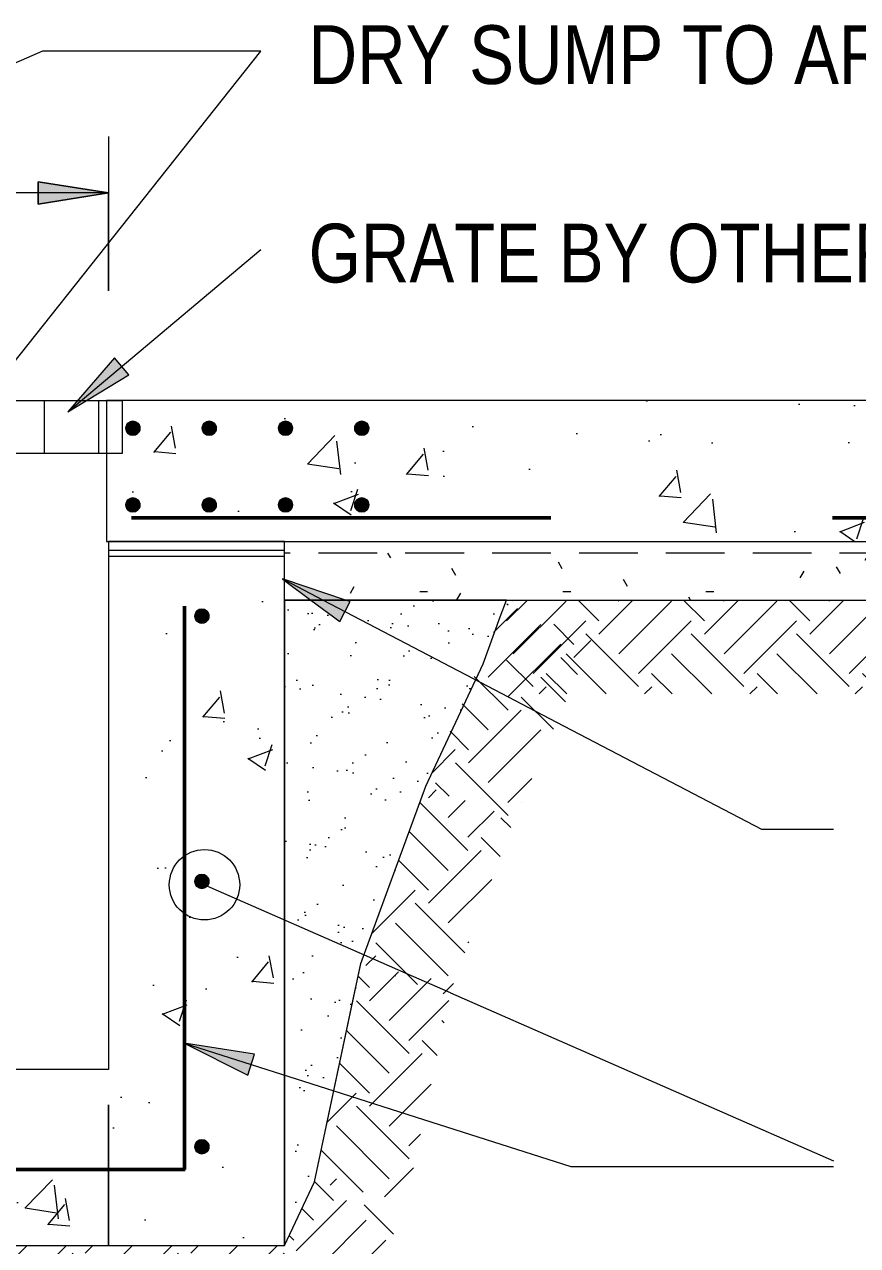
# Model space of a CAD drawing. Header units: millimetres. Extents: x 1606 to 178479, y -4237 to 231581.
# Drawn here: x 176463 to 177173, y 2490 to 3530 of the extents above; entities that cross this region are included whole.
import ezdxf

# ---------------------------------------------------------------- set-up
doc = ezdxf.new("R2010")
doc.units = ezdxf.units.MM
doc.linetypes.add('_SGE_Hidden', pattern=[740, 500, -240])
doc.linetypes.add('SGE_Hidden', pattern=[74, 50, -24])
for name, color, linetype, lineweight in [('A-DETL', 90, 'Continuous', 18), ('A-DETL-3', 90, 'Continuous', 13), ('A-DETL-4', 90, 'Continuous', 50), ('A-DETL-5', 90, '_SGE_Hidden', 18), ('A-DETL-6', 90, '_SGE_Hidden', 50), ('A-DETL-GENF', 92, 'Continuous', 18), ('A-DETL-GENF-1', 7, 'Continuous', 18), ('A-DETL-GENF-2', 250, 'Continuous', 20), ('A-DETL-GENF-3', 8, 'Continuous', 13), ('A-DETL-GENF-4', 55, 'Continuous', 18), ('A-DETL-GENF-5', 92, 'SGE_Hidden', 18), ('A-DETL-GENF-6', 92, 'Continuous', 20), ('A-DETL-THIN', 151, 'Continuous', 18), ('DraftingView-SUMPDETAILS_dwg-1', 250, 'Continuous', 20), ('G-ANNO-TEXT-1', 7, 'Continuous', 25)]:
    doc.layers.add(name, color=color, linetype=linetype, lineweight=lineweight)
doc.styles.add('Arial Narrow_5', font='ARIALN.TTF', dxfattribs={"height": 50})
pattern_1 = [(50, (815264.85, 89378), (215.17849, -18.825367), [22.5, -247.5]), (355, (815264.85, 89378), (-41.625044, 225.65756), [18, -198]), (100.451, (815282.78, 89376.42), (173.55417, 206.83103), [19.122, -210.343]), (46.184, (815264.85, 89438), (320.17211, -49.65647), [33.75, -371.25]), (96.636, (815291.53, 89433.85), (280.3963, 292.23684), [28.683, -315.514]), (351.184, (815264.85, 89438), (280.39922, 292.23509), [27, -297]), (21, (815294.85, 89423), (179.07263, -120.78564), [22.5, -247.5]), (326, (815294.85, 89423), (72.99487, 217.54477), [18, -198]), (71.451, (815309.77, 89412.93), (252.06757, 96.75776), [19.122, -210.343]), (37.5, (815264.846, 89377.99), (3.647957, 99.868156), [0, -195.6, 0, -201, -198.75]), (37.5, (815264.846, 89377.99), (3.647957, 99.868156), [-396.6, 0, -198.75]), (7.5, (815264.85, 89377.99), (78.920861, 118.323514), [0, -114.6, 0, -191.1, -75.75]), (7.5, (815264.85, 89377.99), (78.920861, 118.323514), [-305.7, 0, -75.75]), (327.5, (815197.946, 89377.99), (160.146731, -6.766462), [0, -75, 0, -234, -310.5]), (327.5, (815197.946, 89377.99), (160.146731, -6.766462), [-309, 0, -310.5]), (317.5, (815167.95, 89377.99), (174.95585, 30.031495), [0, -97.5, 0, -155.4, -220.5]), (317.5, (815167.95, 89377.99), (174.95585, 30.031495), [-252.9, 0, -220.5])]

# ---------------------------------------------------------------- blocks, each defined once
blk = doc.blocks.new('DraftingView-SUMPDETAILS_dwg_Bars layout by spacing - Bars layout by spacing-sh-1875509-SUMP DETAILS-2372654-S205-7_DRY SUMP DETAIL')
at = {"layer": 'A-DETL-GENF-2'}
for points in [[(554, 0), (554.2, -1.6), (554.8, -3), (555.8, -4.2), (557, -5.2), (558.4, -5.8), (560, -6), (561.6, -5.8), (563, -5.2), (564.5, -4), (565.2, -3), (565.8, -1.6), (566, 0), (565.8, 1.6), (565.2, 3), (564.2, 4.2), (563, 5.2), (561.6, 5.8), (560, 6), (558.4, 5.8), (557, 5.2), (555.8, 4.2), (554.8, 3), (554.2, 1.6)], [(780, 0), (780.2, -1.6), (780.8, -3), (781.8, -4.2), (783, -5.2), (784.5, -5.8), (786, -6), (787.6, -5.8), (789, -5.2), (790.5, -4), (791.2, -3), (791.8, -1.6), (792, 0), (791.8, 1.6), (791.2, 3), (790.3, 4.2), (789, 5.2), (787.6, 5.8), (786, 6), (784.5, 5.8), (783, 5.2), (781.8, 4.2), (780.8, 3), (780.2, 1.6)], [(1006.1, 0), (1006.3, -1.6), (1006.9, -3), (1007.8, -4.2), (1009.1, -5.2), (1010.5, -5.8), (1012.1, -6), (1013.6, -5.8), (1015.1, -5.2), (1016.5, -4), (1017.3, -3), (1017.9, -1.6), (1018.1, 0), (1017.9, 1.6), (1017.3, 3), (1016.3, 4.2), (1015.1, 5.2), (1013.6, 5.8), (1012.1, 6), (1010.5, 5.8), (1009.1, 5.2), (1007.8, 4.2), (1006.9, 3), (1006.3, 1.6)]]:
    blk.add_hatch(color=256, dxfattribs=at).paths.add_polyline_path(points)
for centre, start, end in [((560, 0), 0, 180), ((560, 0), 180, 360), ((786, 0), 0, 180), ((786, 0), 180, 360), ((1012.1, 0), 0, 180), ((1012.1, 0), 180, 360)]:
    blk.add_arc(centre, 6, start, end, dxfattribs=at)
blk = doc.blocks.new('DraftingView-SUMPDETAILS_dwg_Bars layout by number-sh - Bars layout by number-sh-1875542-SUMP DETAILS-V39-S205-7_DRY SUMP DETAIL')
at = {"layer": 'A-DETL-GENF-2'}
for points in [[(560, -6), (561.6, -5.8), (563, -5.2), (564.2, -4.2), (565.8, -1.6), (566, 0), (565.8, 1.6), (565.2, 3), (564.2, 4.2), (563, 5.2), (561.4, 5.8), (560, 6), (558.5, 5.8), (557, 5.2), (555.8, 4.2), (554.8, 3), (554.2, 1.6), (554, 0), (554.2, -1.6), (554.8, -3), (555.8, -4.2), (557, -5.2), (558.6, -5.8)], [(625, -6), (626.6, -5.8), (628, -5.2), (629.2, -4.1), (630.4, -2.5), (630.8, -1.6), (631, 0), (630.8, 1.6), (630.2, 3), (629.2, 4.2), (628, 5.2), (626.6, 5.8), (625, 6), (622.8, 5.5), (622, 5.2), (620.8, 4.2), (619.8, 3), (619.2, 1.6), (619, 0), (619.2, -1.6), (619.8, -3), (620.8, -4.2), (623.4, -5.8)], [(690, -6), (691.6, -5.8), (693, -5.2), (694.2, -4.2), (695.8, -1.6), (696, 0), (695.8, 1.6), (695.2, 3), (694.2, 4.2), (692.7, 5.3), (691.6, 5.8), (690, 6), (688.4, 5.8), (687, 5.2), (685.8, 4.2), (684.8, 3), (684.2, 1.6), (684, 0), (684.2, -1.6), (684.8, -3), (686.1, -4.5), (687, -5.2), (688.4, -5.8)], [(755, -6), (756.6, -5.8), (758, -5.2), (759.2, -4.2), (760.8, -1.6), (761, 0), (760.8, 1.6), (760.2, 3), (759.2, 4.2), (758, 5.2), (756.6, 5.8), (755, 6), (753.4, 5.8), (752, 5.2), (750.6, 4.1), (749.8, 3), (749.2, 1.6), (749, 0), (749.2, -1.6), (749.8, -3), (750.8, -4.2), (752, -5.2), (753.4, -5.8)]]:
    blk.add_hatch(color=256, dxfattribs=at).paths.add_polyline_path(points)
for centre, start, end in [((560, 0), 0, 180), ((560, 0), 180, 360), ((625, 0), 0, 180), ((625, 0), 180, 360), ((690, 0), 0, 180), ((690, 0), 180, 360), ((755, 0), 0, 180), ((755, 0), 180, 360)]:
    blk.add_arc(centre, 6, start, end, dxfattribs=at)
blk = doc.blocks.new('DraftingView-SUMPDETAILS_dwg_Bars layout by number-sh - Bars layout by number-sh-1875525-SUMP DETAILS-V40-S205-7_DRY SUMP DETAIL')
at = {"layer": 'A-DETL-GENF-2'}
for points in [[(560, -6), (561.6, -5.8), (563, -5.2), (564.2, -4.2), (565.2, -3), (565.8, -1.6), (566, 0), (565.8, 1.6), (565.1, 3), (564.2, 4.2), (563, 5.2), (561.4, 5.8), (560, 6), (558.2, 5.7), (557, 5.2), (555.8, 4.2), (554.8, 3), (554.2, 1.6), (554, 0), (554.2, -1.6), (554.8, -3), (555.8, -4.2), (557, -5.2), (558.4, -5.8)], [(625, -6), (626.6, -5.8), (628, -5.2), (629.1, -4.2), (630.2, -3), (630.8, -1.6), (631, 0), (630.8, 1.6), (630.1, 3), (628.9, 4.5), (628, 5.2), (626.6, 5.8), (625, 6), (622.8, 5.5), (622, 5.2), (620.8, 4.2), (619.6, 2.5), (619.2, 1.6), (619, 0), (619.2, -1.6), (619.8, -3), (620.8, -4.2), (623.4, -5.8)], [(690, -6), (691.6, -5.8), (693, -5.2), (694.2, -4.2), (695.2, -3), (695.8, -1.6), (696, 0), (695.8, 1.6), (694.9, 3.3), (694.2, 4.2), (692.7, 5.3), (691.4, 5.8), (690, 6), (688.4, 5.8), (687, 5.2), (685.8, 4.2), (684.6, 2.5), (684.2, 1.6), (684, 0), (684.2, -1.6), (684.8, -3), (686.1, -4.5), (687, -5.2), (688.4, -5.8)], [(755, -6), (756.6, -5.8), (758, -5.2), (759.2, -4.2), (760.2, -3), (760.8, -1.6), (761, 0), (760.8, 1.6), (759.9, 3.2), (759.2, 4.2), (758, 5.2), (756.4, 5.8), (755, 6), (753.4, 5.8), (752, 5.2), (750.6, 4.1), (749.6, 2.5), (749.2, 1.6), (749, 0), (749.2, -1.6), (749.8, -3), (750.8, -4.2), (752, -5.2), (753.4, -5.8)]]:
    blk.add_hatch(color=256, dxfattribs=at).paths.add_polyline_path(points)
for centre, start, end in [((560, 0), 0, 180), ((560, 0), 180, 360), ((625, 0), 0, 180), ((625, 0), 180, 360), ((690, 0), 0, 180), ((690, 0), 180, 360), ((755, 0), 0, 180), ((755, 0), 180, 360)]:
    blk.add_arc(centre, 6, start, end, dxfattribs=at)
blk = doc.blocks.new('SGE Subbase Levelling1 - SGE Subbase Levelling-V41-S205-7_DRY SUMP DETAIL')
at = {"layer": 'A-DETL-GENF'}
h = blk.add_hatch(dxfattribs=at)
h.set_pattern_fill('FP_9', color=256, style=0, pattern_type=2)
h.set_pattern_definition([(0, (-3316.536, -3089.667), (162.56, 40.64), [6.706, -115.214, 6.706, -115.214, -650.24]), (0, (-3316.536, -3089.667), (162.56, 40.64), [-243.84, 6.706, -237.134, 6.706, -115.214, -284.48]), (0, (-3316.536, -3089.667), (162.56, 40.64), [-609.6, 6.706, -74.574, 6.706, -196.494]), (120, (-3255.576, -3069.347), (-116.47527, 120.4611), [6.706, -115.214, 6.706, -765.454]), (120, (-3255.576, -3069.347), (-116.47527, 120.4611), [-128.626, -115.214, 6.706, -237.134, -406.4]), (120, (-3255.576, -3069.347), (-116.47527, 120.4611), [-487.68, 6.706, -115.214, 6.706, -277.774]), (120, (-3255.576, -3069.347), (-116.47527, 120.4611), [-616.306, -74.574, 6.706, -196.494]), (240, (-3235.256, -2988.067), (-46.08473, -161.1011), [6.706, -115.214, 6.706, -765.454]), (240, (-3235.256, -2988.067), (-46.08473, -161.1011), [-128.626, -115.214, 6.706, -237.134, -406.4]), (240, (-3235.256, -2988.067), (-46.08473, -161.1011), [-487.68, 6.706, -115.214, 6.706, -277.774]), (240, (-3235.256, -2988.067), (-46.08473, -161.1011), [-616.306, -74.574, 6.706, -196.494])])
h.paths.add_polyline_path([(966.9, -50), (966.9, -10), (0, -10), (0, -50), (598.2, -50)])
at = {"layer": 'A-DETL-GENF-5'}
blk.add_line((966.9, -10), (0, -10), dxfattribs=at)
at = {"layer": 'A-DETL-GENF-6'}
for p, q in [((0, -50), (189, -50)), ((189.2, -50), (966.9, -50))]:
    blk.add_line(p, q, dxfattribs=at)
blk = doc.blocks.new('SGE Earth Fill - SGE Earth Fill-1734300-S205-7_DRY SUMP DETAIL')
at = {"layer": 'A-DETL-GENF'}
h = blk.add_hatch(dxfattribs=at)
h.set_pattern_fill('FP_11', color=256, style=0, pattern_type=2)
h.set_pattern_definition([(315, (-3505.54, -3039.67), (89.80256, 0), [63.5, -63.5]), (315, (-3488.7, -3022.83), (89.80256, 0), [63.5, -63.5]), (315, (-3471.86, -3005.99), (89.80256, 0), [63.5, -63.5]), (45, (-3460.636, -3005.99), (0, 89.8026), [63.5, -63.5]), (45, (-3443.796, -3022.83), (0, 89.8026), [63.5, -63.5]), (45, (-3426.956, -3039.67), (0, 89.8026), [63.5, -63.5])])
h.paths.add_polyline_path([(777.9, -80), (777.9, 0), (0, 0), (0.2, -80), (409.2, -80)])
blk = doc.blocks.new('SGE Earth Fill - SGE Earth Fill-1733623-S205-7_DRY SUMP DETAIL')
at = {"layer": 'A-DETL-GENF'}
h = blk.add_hatch(dxfattribs=at)
h.set_pattern_fill('FP_12', color=256, style=0, pattern_type=2)
h.set_pattern_definition([(315, (-2416.536, -2489.67), (89.8026, 0), [63.5, -63.5]), (315, (-2399.696, -2472.83), (89.8026, 0), [63.5, -63.5]), (315, (-2382.856, -2455.99), (89.8026, 0), [63.5, -63.5]), (45, (-2371.63, -2455.99), (0, 89.8026), [63.5, -63.5]), (45, (-2354.79, -2472.83), (0, 89.8026), [63.5, -63.5]), (45, (-2337.95, -2489.67), (0, 89.8026), [63.5, -63.5])])
h.paths.add_polyline_path([(680.2, -80), (900, -80), (900, 0), (0, 0), (0, -80), (271.1, -80)])
blk = doc.blocks.new('SGE Earth Fill - SGE Earth Fill-1734301-S205-7_DRY SUMP DETAIL')
at = {"layer": 'A-DETL-GENF'}
h = blk.add_hatch(dxfattribs=at)
h.set_pattern_fill('FP_13', color=256, style=0, pattern_type=2)
h.set_pattern_definition([(250, (-3658.034, 1953.62), (37.9522, -81.3888), [63.5, -63.5]), (250, (-3635.654, 1945.48), (37.9522, -81.3888), [63.5, -63.5]), (250, (-3613.275, 1937.33), (37.9522, -81.3888), [63.5, -63.5]), (340, (-3608.53, 1927.16), (81.3888, 37.9522), [63.5, -63.5]), (340, (-3616.676, 1904.78), (81.3888, 37.9522), [63.5, -63.5]), (340, (-3624.82, 1882.4), (81.3888, 37.9522), [63.5, -63.5])])
h.paths.add_polyline_path([(0, -80), (60, -80), (60, 0), (0, 0), (0, -50.2)])
blk = doc.blocks.new('SGE Earth Fill - SGE Earth Fill-1734302-S205-7_DRY SUMP DETAIL')
at = {"layer": 'A-DETL-GENF'}
h = blk.add_hatch(dxfattribs=at)
h.set_pattern_fill('FP_14', color=256, style=0, pattern_type=2)
h.set_pattern_definition([(237, (-3183.27, 2739.93), (18.671, -87.8402), [63.5, -63.5]), (237, (-3163.3, 2726.96), (18.671, -87.8402), [63.5, -63.5]), (237, (-3143.324, 2713.986), (18.671, -87.8402), [63.5, -63.5]), (327, (-3140.99, 2703.004), (87.8402, 18.671), [63.5, -63.5]), (327, (-3153.96, 2683.03), (87.8402, 18.671), [63.5, -63.5]), (327, (-3166.93, 2663.06), (87.8402, 18.671), [63.5, -63.5])])
h.paths.add_polyline_path([(0, -80), (190, -80), (190, 0), (0, 0), (0, -40.4)])
blk = doc.blocks.new('SGE Earth Fill - SGE Earth Fill-1734303-S205-7_DRY SUMP DETAIL')
at = {"layer": 'A-DETL-GENF'}
h = blk.add_hatch(dxfattribs=at)
h.set_pattern_fill('FP_15', color=256, style=0, pattern_type=2)
h.set_pattern_definition([(245.18, (-3728.8, 2232.08), (30.9792, -84.2899), [63.5, -63.5]), (245.18, (-3707.19, 2222.086), (30.9792, -84.2899), [63.5, -63.5]), (245.18, (-3685.57, 2212.09), (30.9792, -84.2899), [63.5, -63.5]), (335.18, (-3681.7, 2201.55), (84.2899, 30.9792), [63.5, -63.5]), (335.18, (-3691.695, 2179.935), (84.2899, 30.9792), [63.5, -63.5]), (335.18, (-3701.69, 2158.32), (84.2899, 30.9792), [63.5, -63.5])])
h.paths.add_polyline_path([(0, -80), (161.2, -80), (161.2, 0), (0, 0)])
blk = doc.blocks.new('SGE Earth Fill - SGE Earth Fill-1733619-S205-7_DRY SUMP DETAIL')
at = {"layer": 'A-DETL-GENF'}
h = blk.add_hatch(dxfattribs=at)
h.set_pattern_fill('FP_16', color=256, style=0, pattern_type=2)
h.set_pattern_definition([(248.7, (-4019.71, 1989.07), (36.0959, -82.22885), [63.5, -63.5]), (248.7, (-3997.52, 1980.42), (36.0959, -82.22885), [63.5, -63.5]), (248.7, (-3975.33, 1971.77), (36.0959, -82.22885), [63.5, -63.5]), (338.7, (-3970.82, 1961.49), (82.22885, 36.0959), [63.5, -63.5]), (338.7, (-3979.47, 1939.3), (82.22885, 36.0959), [63.5, -63.5]), (338.7, (-3988.12, 1917.11), (82.22885, 36.0959), [63.5, -63.5])])
h.paths.add_polyline_path([(0, -80), (170, -80), (170, 0), (0, 0), (0, -75)])

msp = doc.modelspace()

# ---------------------------------------------------------------- hatches: boundary and pattern name
at = {"layer": 'A-DETL-GENF-1'}
for points in [[(176474.9, 3377.1), (176534.9, 3386.6), (176474.9, 3396.1)], [(176500.2, 3200.2), (176552.2, 3231.5), (176540, 3246.1), (176509.5, 3211)], [(176731.9, 3021.5), (176740.7, 3038.4), (176683.1, 3057.7), (176707.4, 3039.7)], [(176653.6, 2634.8), (176659.4, 2652.9), (176599.3, 2662)]]:
    msp.add_hatch(color=256, dxfattribs=at).paths.add_polyline_path(points)
at = {"layer": 'A-DETL-GENF-3'}
h = msp.add_hatch(dxfattribs=at)
h.set_pattern_fill('FP_6', color=256, style=0, pattern_type=2)
h.set_pattern_definition(pattern_1)
h.paths.add_polyline_path([(176533.3, 3089.7), (177651.8, 3089.7), (177651.8, 3114.7), (177591.8, 3124.7), (177709.6, 3124.7), (177709.6, 3125), (177651.8, 3134.7), (177651.8, 3149.3), (177649.6, 3149.7), (177651.8, 3149.7), (177651.8, 3209.7), (176533.3, 3209.7), (176533.3, 3109.7)])
h.paths.add_polyline_path([(176750.7, 3114.8), (176749.1, 3115), (176747.7, 3115.6), (176746.3, 3116.7), (176745.5, 3117.8), (176744.9, 3119.2), (176744.7, 3120.8), (176744.9, 3122.3), (176745.5, 3123.8), (176746.4, 3125), (176747.7, 3126), (176749.3, 3126.6), (176750.7, 3126.8), (176752.2, 3126.6), (176753.7, 3126), (176754.9, 3125), (176756.5, 3122.3), (176756.7, 3120.8), (176756.5, 3119.2), (176755.9, 3117.8), (176754.9, 3116.5), (176753.7, 3115.6), (176752.2, 3115)])
h.paths.add_polyline_path([(176685.7, 3114.8), (176684.1, 3115), (176682.7, 3115.6), (176681.4, 3116.5), (176680.5, 3117.8), (176679.9, 3119.2), (176679.7, 3120.8), (176679.9, 3122.3), (176680.5, 3123.8), (176681.4, 3125), (176682.7, 3126), (176684.3, 3126.6), (176685.7, 3126.8), (176687.2, 3126.6), (176688.7, 3126), (176689.9, 3125), (176691.5, 3122.3), (176691.7, 3120.8), (176691.5, 3119.2), (176690.9, 3117.8), (176689.9, 3116.5), (176688.7, 3115.6), (176687.2, 3115)])
h.paths.add_polyline_path([(176555.7, 3114.8), (176554.1, 3115), (176552.7, 3115.6), (176551.4, 3116.5), (176550.5, 3117.8), (176549.9, 3119.2), (176549.7, 3120.8), (176549.9, 3122.3), (176550.5, 3123.8), (176551.4, 3125), (176552.7, 3126), (176554.3, 3126.6), (176555.7, 3126.8), (176557.2, 3126.6), (176558.7, 3126), (176559.9, 3125), (176561.5, 3122.3), (176561.7, 3120.8), (176561.5, 3119.2), (176560.9, 3117.8), (176559.9, 3116.5), (176558.7, 3115.6), (176557.2, 3115)])
h.paths.add_polyline_path([(176620.7, 3114.8), (176618.5, 3115.2), (176617.7, 3115.6), (176616.4, 3116.5), (176615.5, 3117.8), (176614.9, 3119.2), (176614.7, 3120.8), (176614.9, 3122.3), (176615.5, 3123.8), (176616.4, 3125), (176618.5, 3126.3), (176619.1, 3126.6), (176620.7, 3126.8), (176622.2, 3126.6), (176623.7, 3126), (176624.9, 3125), (176626.5, 3122.3), (176626.7, 3120.8), (176626.5, 3119.2), (176625.9, 3117.8), (176623.7, 3115.6), (176622.2, 3115)])
h.paths.add_polyline_path([(176685.7, 3180.1), (176684.1, 3180.3), (176682.7, 3180.9), (176681.4, 3181.8), (176680.5, 3183.1), (176679.9, 3184.5), (176679.7, 3186.1), (176679.9, 3187.6), (176680.5, 3189.1), (176681.4, 3190.3), (176682.7, 3191.3), (176684.1, 3191.9), (176685.7, 3192.1), (176687.2, 3191.9), (176688.7, 3191.3), (176689.9, 3190.3), (176690.9, 3189.1), (176691.5, 3187.6), (176691.7, 3186.1), (176691.5, 3184.5), (176690.9, 3183.1), (176689.9, 3181.8), (176688.7, 3180.9), (176687.2, 3180.3)])
h.paths.add_polyline_path([(176555.7, 3180.1), (176554.1, 3180.3), (176552.7, 3180.9), (176551.4, 3181.8), (176550.5, 3183.1), (176549.9, 3184.5), (176549.7, 3186.1), (176549.9, 3187.6), (176550.5, 3189.1), (176551.4, 3190.3), (176552.7, 3191.3), (176554.3, 3191.9), (176555.7, 3192.1), (176557.2, 3191.9), (176558.7, 3191.3), (176559.9, 3190.3), (176560.9, 3189.1), (176561.5, 3187.6), (176561.7, 3186.1), (176561.5, 3184.5), (176560.9, 3183.1), (176559.9, 3181.8), (176558.7, 3180.9), (176557.2, 3180.3)])
h.paths.add_polyline_path([(176620.7, 3180.1), (176618.5, 3180.5), (176617.7, 3180.9), (176616.4, 3181.8), (176615.5, 3183.1), (176614.9, 3184.5), (176614.7, 3186.1), (176614.9, 3187.6), (176615.5, 3189.1), (176616.4, 3190.3), (176618.5, 3191.6), (176619.1, 3191.9), (176620.7, 3192.1), (176622.2, 3191.9), (176623.7, 3191.3), (176624.9, 3190.3), (176625.9, 3189.1), (176626.5, 3187.6), (176626.7, 3186.1), (176626.5, 3184.5), (176625.9, 3183.1), (176623.7, 3180.9), (176622.2, 3180.3)])
h.paths.add_polyline_path([(176750.7, 3180.1), (176749.1, 3180.3), (176747.7, 3180.9), (176746.3, 3182), (176745.5, 3183.1), (176744.9, 3184.5), (176744.7, 3186.1), (176744.9, 3187.6), (176745.5, 3189.1), (176746.4, 3190.3), (176747.7, 3191.3), (176749.1, 3191.9), (176750.7, 3192.1), (176752.2, 3191.9), (176753.7, 3191.3), (176754.9, 3190.3), (176755.9, 3189.1), (176756.5, 3187.6), (176756.7, 3186.1), (176756.5, 3184.5), (176755.9, 3183.1), (176754.9, 3181.8), (176753.7, 3180.9), (176752.2, 3180.3)])
h = msp.add_hatch(dxfattribs=at)
h.set_pattern_fill('FP_6', color=256, style=0, pattern_type=2)
h.set_pattern_definition(pattern_1)
h.paths.add_polyline_path([(175851.6, 2489.7), (176684.9, 2489.7), (176684.9, 3056.4), (176683.1, 3057.7), (176684.9, 3057.1), (176684.9, 3089.7), (176534.9, 3089.7), (176534.9, 2639.7), (175934.9, 2639.7), (175934.9, 3089.7), (175784.9, 3089.7), (175784.9, 2489.7)])
h.paths.add_polyline_path([(176118.7, 2497.9), (176090.7, 2551.9), (176134, 2509.2)])
h.paths.add_polyline_path([(176614.5, 2567.9), (176613, 2568.1), (176611.5, 2568.7), (176610.3, 2569.6), (176609.3, 2570.9), (176608.7, 2572.3), (176608.5, 2573.9), (176608.7, 2575.4), (176609.3, 2576.9), (176610.3, 2578.1), (176611.5, 2579), (176613, 2579.6), (176614.5, 2579.9), (176616.1, 2579.6), (176617.5, 2579), (176618.8, 2578.1), (176619.7, 2576.9), (176620.3, 2575.4), (176620.5, 2573.9), (176620.3, 2572.3), (176619.7, 2570.9), (176618.5, 2569.4), (176617.5, 2568.7), (176616.1, 2568.1)])
h.paths.add_polyline_path([(176108.4, 2567.9), (176106.9, 2568.1), (176105.4, 2568.7), (176104.2, 2569.6), (176103.2, 2570.9), (176102.6, 2572.3), (176102.4, 2573.9), (176102.6, 2575.4), (176103.2, 2576.9), (176104.2, 2578.1), (176105.4, 2579), (176107.2, 2579.7), (176108.4, 2579.9), (176110, 2579.6), (176111.4, 2579), (176112.7, 2578.1), (176113.6, 2576.9), (176114.2, 2575.4), (176114.4, 2573.9), (176114.2, 2572.3), (176113.6, 2570.9), (176112.7, 2569.6), (176111.4, 2568.7), (176110, 2568.1)])
h.paths.add_polyline_path([(175855.4, 2567.9), (175853.8, 2568.1), (175852.4, 2568.7), (175851.1, 2569.6), (175850.1, 2571.1), (175849.6, 2572.3), (175849.4, 2573.9), (175849.6, 2575.4), (175850.2, 2576.9), (175851.6, 2578.4), (175852.4, 2579), (175853.8, 2579.6), (175855.4, 2579.9), (175856.9, 2579.6), (175858.4, 2579), (175859.6, 2578.1), (175860.6, 2576.9), (175861.2, 2575.4), (175861.4, 2573.9), (175861.2, 2572.3), (175860.6, 2570.9), (175859.6, 2569.6), (175858.4, 2568.7), (175856.9, 2568.1)])
h.paths.add_polyline_path([(176361.5, 2567.9), (176359.9, 2568.1), (176358.5, 2568.7), (176357.2, 2569.6), (176356.3, 2570.9), (176355.7, 2572.3), (176355.5, 2573.9), (176355.7, 2575.4), (176356.3, 2576.9), (176357.2, 2578.1), (176358.5, 2579), (176359.9, 2579.6), (176361.5, 2579.9), (176363, 2579.6), (176364.5, 2579), (176365.7, 2578.1), (176366.7, 2576.9), (176367.3, 2575.4), (176367.5, 2573.9), (176367.3, 2572.3), (176366.7, 2570.9), (176365.7, 2569.6), (176364.5, 2568.7), (176362.9, 2568)])
h.paths.add_polyline_path([(176653.6, 2634.8), (176599.3, 2662), (176659.4, 2652.9), (176653.9, 2635.8)])
h.paths.add_polyline_path([(176614.5, 2793.9), (176613, 2794.1), (176611.5, 2794.7), (176610.3, 2795.6), (176609.3, 2796.9), (176608.7, 2798.3), (176608.5, 2799.9), (176608.7, 2801.4), (176609.3, 2802.9), (176610.3, 2804.1), (176611.5, 2805.1), (176613, 2805.7), (176614.5, 2805.9), (176616.1, 2805.7), (176617.5, 2805.1), (176618.8, 2804.1), (176619.7, 2802.9), (176620.3, 2801.4), (176620.5, 2799.9), (176620.3, 2798.3), (176619.7, 2796.9), (176618.5, 2795.4), (176617.5, 2794.7), (176616.1, 2794.1)])
h.paths.add_polyline_path([(175855.4, 2793.9), (175853.8, 2794.1), (175852.4, 2794.7), (175851.1, 2795.6), (175850.2, 2796.9), (175849.6, 2798.3), (175849.4, 2799.9), (175849.6, 2801.4), (175850.2, 2802.9), (175851.6, 2804.5), (175852.4, 2805.1), (175853.8, 2805.7), (175855.4, 2805.9), (175856.9, 2805.7), (175858.4, 2805.1), (175859.6, 2804.1), (175860.6, 2802.9), (175861.2, 2801.4), (175861.4, 2799.9), (175861.2, 2798.3), (175860.6, 2796.9), (175859.6, 2795.6), (175858.4, 2794.7), (175856.9, 2794.1)])
h.paths.add_polyline_path([(176614.5, 3019.9), (176613, 3020.1), (176611.5, 3020.7), (176610.3, 3021.7), (176609.3, 3022.9), (176608.7, 3024.4), (176608.5, 3025.9), (176608.7, 3027.5), (176609.3, 3028.9), (176610.3, 3030.2), (176611.5, 3031.1), (176613, 3031.7), (176614.5, 3031.9), (176616.1, 3031.7), (176617.5, 3031.1), (176618.8, 3030.2), (176619.7, 3028.9), (176620.3, 3027.5), (176620.5, 3025.9), (176620.3, 3024.4), (176619.7, 3022.9), (176618.5, 3021.5), (176617.5, 3020.7), (176616.1, 3020.1)])
h.paths.add_polyline_path([(175855.4, 3019.9), (175853.8, 3020.1), (175852.4, 3020.7), (175851.1, 3021.7), (175850.2, 3022.9), (175849.6, 3024.4), (175849.4, 3025.9), (175849.6, 3027.5), (175850.2, 3028.9), (175851.6, 3030.5), (175852.4, 3031.1), (175853.8, 3031.7), (175855.4, 3031.9), (175856.9, 3031.7), (175858.4, 3031.1), (175859.6, 3030.2), (175860.6, 3028.9), (175861.2, 3027.5), (175861.4, 3025.9), (175861.2, 3024.4), (175860.6, 3022.9), (175859.6, 3021.7), (175858.4, 3020.7), (175856.9, 3020.1)])
at = {"layer": 'A-DETL-GENF-4'}
h = msp.add_hatch(dxfattribs=at)
h.set_pattern_fill('FP_7', color=256, style=0, pattern_type=2)
h.set_pattern_definition([(142.5, (499489.964, 137177.348), (1.6003117, 48.9413607), [0, -38.608, 0, -43.18, -41.275]), (142.5, (499489.964, 137177.348), (1.6003117, 48.9413607), [-81.788, 0, -41.275]), (172.5, (499489.964, 137177.35), (-44.952104, 71.682682), [0, -20.828, 0, -34.798, -13.335]), (172.5, (499489.964, 137177.35), (-44.952104, 71.682682), [-55.626, 0, -13.335]), (212.5, (499521.206, 137177.35), (-79.098792, 0.1437647), [0, -12.7, 0, -45.72, -59.69]), (212.5, (499521.206, 137177.35), (-79.098792, 0.1437647), [-58.42, 0, -59.69]), (222.5, (499521.206, 137177.35), (-76.355215, 22.293055), [0, -6.35, 0, -29.972, -34.29]), (222.5, (499521.206, 137177.35), (-76.355215, 22.293055), [-36.322, 0, -34.29])])
h.paths.add_polyline_path([(176684.9, 2489.7), (176710.3, 2544), (176749.8, 2729.9), (176805.4, 2881.2), (176854, 2985.4), (176874, 3039.7), (176736.8, 3039.7), (176740.7, 3038.4), (176731.9, 3021.5), (176707.4, 3039.7), (176684.9, 3039.7), (176684.9, 2544)])

# ---------------------------------------------------------------- linework, layer by layer
at = {"layer": 'A-DETL'}
for p, q in [((176478.6, 3507.5), (176189.7, 3380.4)), ((176196.5, 2917.3), (176664.7, 3507.5)), ((176664.7, 3507.5), (176478.6, 3507.5)), ((176534.9, 3434.6), (176534.9, 3303.3)), ((176474.9, 3377.1), (176474.9, 3396.1)), ((176474.9, 3396.1), (176534.9, 3386.6)), ((176534.9, 3386.6), (175934.9, 3386.6)), ((176534.9, 3386.6), (176474.9, 3377.1)), ((176534.9, 3303.3), (176534.9, 3386.6)), ((176500.2, 3200.2), (176664.7, 3338.4)), ((176540, 3246.1), (176500.2, 3200.2)), ((176552.2, 3231.5), (176540, 3246.1)), ((176500.2, 3200.2), (176552.2, 3231.5)), ((177651.8, 3209.7), (176533.3, 3209.7)), ((176533.3, 3209.7), (176533.3, 3089.7)), ((176533.3, 3089.7), (177651.8, 3089.7)), ((176684.9, 3089.7), (176534.9, 3089.7)), ((176534.9, 3089.7), (176534.9, 2639.7)), ((176684.9, 3079.7), (176684.9, 3089.7)), ((176684.9, 3039.7), (176684.9, 3079.7)), ((176683.1, 3057.7), (176684.9, 3056.4)), ((176684.9, 3057.1), (176683.1, 3057.7)), ((176683.1, 3057.7), (176684.9, 3056.8)), ((176736.8, 3039.7), (176684.9, 3057.1)), ((176684.9, 3056.8), (176717.7, 3039.7)), ((176684.9, 3056.4), (176707.4, 3039.7)), ((176684.9, 2489.7), (176684.9, 3039.7)), ((176874, 3039.7), (176684.9, 3039.7)), ((176684.9, 3039.7), (176684.9, 2489.7)), ((176707.4, 3039.7), (176731.9, 3021.5)), ((176717.7, 3039.7), (176845.6, 2972.8)), ((176731.9, 3021.5), (176740.7, 3038.4)), ((176740.7, 3038.4), (176736.8, 3039.7)), ((176868.7, 3025.3), (176874, 3039.7)), ((176854, 2985.4), (176868.7, 3025.3)), ((176805.4, 2881.2), (176854, 2985.4)), ((176845.6, 2972.8), (176916.7, 2935.6)), ((176916.7, 2935.6), (177091.3, 2844.4)), ((176749.8, 2729.9), (176805.4, 2881.2)), ((177091.3, 2844.4), (177152.7, 2844.4)), ((176616.7, 2797.1), (176752.6, 2737.4)), ((176752.6, 2737.4), (176788.3, 2721.7)), ((176748.9, 2725.7), (176749.8, 2729.9)), ((176743.9, 2702.2), (176748.9, 2725.7)), ((176788.3, 2721.7), (176826, 2705.2)), ((176710.3, 2544), (176743.9, 2702.2)), ((176826, 2705.2), (176826.3, 2705)), ((176826.3, 2705), (177152.7, 2561.8)), ((176599.3, 2662), (176653.6, 2634.8)), ((176659.4, 2652.9), (176599.3, 2662)), ((176599.3, 2662), (176726.8, 2621.4)), ((176653.6, 2634.8), (176659.4, 2652.9)), ((176534.9, 2639.7), (175934.9, 2639.7)), ((176726.8, 2621.4), (176803.4, 2597.1)), ((176534.9, 2489.7), (176534.9, 2609.7)), ((176534.9, 2609.7), (176534.9, 2489.7)), ((176803.4, 2597.1), (176928.7, 2557.1)), ((176928.7, 2557.1), (177152.7, 2557.1)), ((176684.9, 2489.7), (176710.3, 2544)), ((175784.9, 2489.7), (176684.9, 2489.7))]:
    msp.add_line(p, q, dxfattribs=at)
msp.add_circle((176616.7, 2797.1), 30, dxfattribs=at)
at = {"layer": 'A-DETL-3'}
for p, q in [((175926.6, 3209.7), (176546.6, 3209.7)), ((176480.4, 3164.7), (176480.4, 3209.7)), ((176526.6, 3164.7), (176526.6, 3209.7)), ((176546.6, 3209.7), (176546.6, 3164.7)), ((176546.6, 3164.7), (175926.6, 3164.7))]:
    msp.add_line(p, q, dxfattribs=at)
at = {"layer": 'A-DETL-4'}
for p, q in [((176599.6, 2554.6), (176599.6, 3034.6)), ((176600.3, 2554.6), (175870.3, 2554.6))]:
    msp.add_line(p, q, dxfattribs=at)
at = {"layer": 'A-DETL-5'}
for p, q in [((176534.9, 3082.2), (176684.9, 3082.2)), ((176534.9, 3077.2), (176684.9, 3077.2))]:
    msp.add_line(p, q, dxfattribs=at)
at = {"layer": 'A-DETL-6'}
msp.add_line((177651.8, 3109.7), (176554.6, 3109.7), dxfattribs=at)
at = {"layer": 'A-DETL-THIN'}
for p, q in [((176474.9, 3396.1), (176474.9, 3377.1)), ((176534.9, 3386.6), (176474.9, 3396.1)), ((176474.9, 3377.1), (176534.9, 3386.6)), ((176540, 3246.1), (176500.2, 3200.2)), ((176552.2, 3231.5), (176540, 3246.1)), ((176500.2, 3200.2), (176552.2, 3231.5)), ((177651.8, 3209.7), (176533.3, 3209.7)), ((176533.3, 3209.7), (176533.3, 3089.7)), ((176549.7, 3186.1), (176549.9, 3187.6)), ((176549.9, 3184.5), (176549.7, 3186.1)), ((176549.9, 3187.6), (176550.5, 3189.1)), ((176550.5, 3183.1), (176549.9, 3184.5)), ((176550.5, 3189.1), (176551.4, 3190.3)), ((176551.4, 3190.3), (176552.7, 3191.3)), ((176552.7, 3191.3), (176554.3, 3191.9)), ((176554.3, 3191.9), (176555.7, 3192.1)), ((176555.7, 3192.1), (176557.2, 3191.9)), ((176557.2, 3191.9), (176558.7, 3191.3)), ((176558.7, 3191.3), (176559.9, 3190.3)), ((176559.9, 3190.3), (176560.9, 3189.1)), ((176560.9, 3189.1), (176561.5, 3187.6)), ((176561.5, 3184.5), (176560.9, 3183.1)), ((176561.5, 3187.6), (176561.7, 3186.1)), ((176561.7, 3186.1), (176561.5, 3184.5)), ((176614.7, 3186.1), (176614.9, 3187.6)), ((176614.9, 3184.5), (176614.7, 3186.1)), ((176614.9, 3187.6), (176615.5, 3189.1)), ((176615.5, 3183.1), (176614.9, 3184.5)), ((176615.5, 3189.1), (176616.4, 3190.3)), ((176616.4, 3190.3), (176617.7, 3191.3)), ((176617.7, 3191.3), (176619.1, 3191.9)), ((176619.1, 3191.9), (176620.7, 3192.1)), ((176620.7, 3192.1), (176622.2, 3191.9)), ((176622.2, 3191.9), (176623.7, 3191.3)), ((176623.7, 3191.3), (176624.9, 3190.3)), ((176624.9, 3190.3), (176625.9, 3189.1)), ((176625.9, 3189.1), (176626.5, 3187.6)), ((176626.5, 3184.5), (176625.9, 3183.1)), ((176626.5, 3187.6), (176626.7, 3186.1)), ((176626.7, 3186.1), (176626.5, 3184.5)), ((176679.7, 3186.1), (176679.9, 3187.6)), ((176679.9, 3184.5), (176679.7, 3186.1)), ((176679.9, 3187.6), (176680.5, 3189.1)), ((176680.5, 3183.1), (176679.9, 3184.5)), ((176680.5, 3189.1), (176681.4, 3190.3)), ((176681.4, 3190.3), (176682.7, 3191.3)), ((176682.7, 3191.3), (176684.1, 3191.9)), ((176684.1, 3191.9), (176685.7, 3192.1)), ((176685.7, 3192.1), (176687.2, 3191.9)), ((176687.2, 3191.9), (176688.7, 3191.3)), ((176688.7, 3191.3), (176689.9, 3190.3)), ((176689.9, 3190.3), (176690.9, 3189.1)), ((176690.9, 3189.1), (176691.5, 3187.6)), ((176691.5, 3184.5), (176690.9, 3183.1)), ((176691.5, 3187.6), (176691.7, 3186.1)), ((176691.7, 3186.1), (176691.5, 3184.5)), ((176744.7, 3186.1), (176744.9, 3187.6)), ((176744.9, 3184.5), (176744.7, 3186.1)), ((176744.9, 3187.6), (176745.5, 3189.1)), ((176745.5, 3183.1), (176744.9, 3184.5)), ((176745.5, 3189.1), (176746.4, 3190.3)), ((176746.4, 3190.3), (176747.7, 3191.3)), ((176747.7, 3191.3), (176749.1, 3191.9)), ((176749.1, 3191.9), (176750.7, 3192.1)), ((176750.7, 3192.1), (176752.2, 3191.9)), ((176752.2, 3191.9), (176753.7, 3191.3)), ((176753.7, 3191.3), (176754.9, 3190.3)), ((176754.9, 3190.3), (176755.9, 3189.1)), ((176755.9, 3189.1), (176756.5, 3187.6)), ((176756.5, 3184.5), (176755.9, 3183.1)), ((176756.5, 3187.6), (176756.7, 3186.1)), ((176756.7, 3186.1), (176756.5, 3184.5)), ((176551.4, 3181.8), (176550.5, 3183.1)), ((176552.7, 3180.9), (176551.4, 3181.8)), ((176554.1, 3180.3), (176552.7, 3180.9)), ((176555.7, 3180.1), (176554.1, 3180.3)), ((176557.2, 3180.3), (176555.7, 3180.1)), ((176558.7, 3180.9), (176557.2, 3180.3)), ((176559.9, 3181.8), (176558.7, 3180.9)), ((176560.9, 3183.1), (176559.9, 3181.8)), ((176616.4, 3181.8), (176615.5, 3183.1)), ((176617.7, 3180.9), (176616.4, 3181.8)), ((176619.1, 3180.3), (176617.7, 3180.9)), ((176620.7, 3180.1), (176619.1, 3180.3)), ((176622.2, 3180.3), (176620.7, 3180.1)), ((176623.7, 3180.9), (176622.2, 3180.3)), ((176624.6, 3181.6), (176623.7, 3180.9)), ((176625.9, 3183.1), (176624.6, 3181.6)), ((176681.4, 3181.8), (176680.5, 3183.1)), ((176682.7, 3180.9), (176681.4, 3181.8)), ((176684.1, 3180.3), (176682.7, 3180.9)), ((176685.7, 3180.1), (176684.1, 3180.3)), ((176687.2, 3180.3), (176685.7, 3180.1)), ((176688.7, 3180.9), (176687.2, 3180.3)), ((176689.9, 3181.8), (176688.7, 3180.9)), ((176690.9, 3183.1), (176689.9, 3181.8)), ((176746.4, 3181.8), (176745.5, 3183.1)), ((176747.7, 3180.9), (176746.4, 3181.8)), ((176749.1, 3180.3), (176747.7, 3180.9)), ((176750.7, 3180.1), (176749.1, 3180.3)), ((176752.2, 3180.3), (176750.7, 3180.1)), ((176753.7, 3180.9), (176752.2, 3180.3)), ((176754.9, 3181.8), (176753.7, 3180.9)), ((176755.9, 3183.1), (176754.9, 3181.8)), ((176549.7, 3120.8), (176549.9, 3122.3)), ((176549.9, 3122.3), (176550.5, 3123.8)), ((176550.5, 3123.8), (176551.4, 3125)), ((176551.4, 3125), (176552.7, 3126)), ((176552.7, 3126), (176554.3, 3126.6)), ((176554.3, 3126.6), (176555.7, 3126.8)), ((176555.7, 3126.8), (176557.2, 3126.6)), ((176557.2, 3126.6), (176558.7, 3126)), ((176558.7, 3126), (176559.9, 3125)), ((176559.9, 3125), (176561.1, 3123.3)), ((176561.1, 3123.3), (176561.5, 3122.3)), ((176561.5, 3122.3), (176561.7, 3120.8)), ((176614.7, 3120.8), (176614.9, 3122.3)), ((176614.9, 3122.3), (176615.5, 3123.8)), ((176615.5, 3123.8), (176616.4, 3125)), ((176616.4, 3125), (176617.7, 3126)), ((176617.7, 3126), (176619.1, 3126.6)), ((176619.1, 3126.6), (176620.7, 3126.8)), ((176620.7, 3126.8), (176622.2, 3126.6)), ((176622.2, 3126.6), (176623.7, 3126)), ((176623.7, 3126), (176624.9, 3125)), ((176624.9, 3125), (176626.1, 3123.3)), ((176626.1, 3123.3), (176626.5, 3122.3)), ((176626.5, 3122.3), (176626.7, 3120.8)), ((176679.7, 3120.8), (176679.9, 3122.3)), ((176679.9, 3122.3), (176680.5, 3123.8)), ((176680.5, 3123.8), (176681.4, 3125)), ((176681.4, 3125), (176682.7, 3126)), ((176682.7, 3126), (176684.1, 3126.6)), ((176684.1, 3126.6), (176685.7, 3126.8)), ((176685.7, 3126.8), (176687.2, 3126.6)), ((176687.2, 3126.6), (176688.7, 3126)), ((176688.7, 3126), (176689.9, 3125)), ((176689.9, 3125), (176691.1, 3123.3)), ((176691.1, 3123.3), (176691.5, 3122.3)), ((176691.5, 3122.3), (176691.7, 3120.8)), ((176744.7, 3120.8), (176744.9, 3122.3)), ((176744.9, 3122.3), (176745.5, 3123.8)), ((176745.5, 3123.8), (176746.4, 3125)), ((176746.4, 3125), (176747.7, 3126)), ((176747.7, 3126), (176749.1, 3126.6)), ((176749.1, 3126.6), (176750.7, 3126.8)), ((176750.7, 3126.8), (176752.2, 3126.6)), ((176752.2, 3126.6), (176753.7, 3126)), ((176753.7, 3126), (176754.9, 3125)), ((176754.9, 3125), (176756.1, 3123.3)), ((176756.1, 3123.3), (176756.5, 3122.3)), ((176756.5, 3122.3), (176756.7, 3120.8)), ((176549.9, 3119.2), (176549.7, 3120.8)), ((176550.5, 3117.8), (176549.9, 3119.2)), ((176551.4, 3116.5), (176550.5, 3117.8)), ((176552.7, 3115.6), (176551.4, 3116.5)), ((176554.1, 3115), (176552.7, 3115.6)), ((176555.7, 3114.8), (176554.1, 3115)), ((176557.2, 3115), (176555.7, 3114.8)), ((176558.7, 3115.6), (176557.2, 3115)), ((176559.9, 3116.5), (176558.7, 3115.6)), ((176560.9, 3117.8), (176559.9, 3116.5)), ((176561.5, 3119.2), (176560.9, 3117.8)), ((176561.7, 3120.8), (176561.5, 3119.2)), ((176614.9, 3119.2), (176614.7, 3120.8)), ((176615.5, 3117.8), (176614.9, 3119.2)), ((176616.4, 3116.5), (176615.5, 3117.8)), ((176617.7, 3115.6), (176616.4, 3116.5)), ((176619.1, 3115), (176617.7, 3115.6)), ((176620.7, 3114.8), (176619.1, 3115)), ((176622.2, 3115), (176620.7, 3114.8)), ((176623.7, 3115.6), (176622.2, 3115)), ((176624.6, 3116.3), (176623.7, 3115.6)), ((176625.9, 3117.8), (176624.6, 3116.3)), ((176626.5, 3119.2), (176625.9, 3117.8)), ((176626.7, 3120.8), (176626.5, 3119.2)), ((176679.9, 3119.2), (176679.7, 3120.8)), ((176680.5, 3117.8), (176679.9, 3119.2)), ((176681.4, 3116.5), (176680.5, 3117.8)), ((176682.7, 3115.6), (176681.4, 3116.5)), ((176684.1, 3115), (176682.7, 3115.6)), ((176685.7, 3114.8), (176684.1, 3115)), ((176687.2, 3115), (176685.7, 3114.8)), ((176688.7, 3115.6), (176687.2, 3115)), ((176689.9, 3116.5), (176688.7, 3115.6)), ((176690.9, 3117.8), (176689.9, 3116.5)), ((176691.5, 3119.2), (176690.9, 3117.8)), ((176691.7, 3120.8), (176691.5, 3119.2)), ((176744.9, 3119.2), (176744.7, 3120.8)), ((176745.5, 3117.8), (176744.9, 3119.2)), ((176746.4, 3116.5), (176745.5, 3117.8)), ((176747.7, 3115.6), (176746.4, 3116.5)), ((176749.1, 3115), (176747.7, 3115.6)), ((176750.7, 3114.8), (176749.1, 3115)), ((176752.2, 3115), (176750.7, 3114.8)), ((176753.7, 3115.6), (176752.2, 3115)), ((176754.9, 3116.5), (176753.7, 3115.6)), ((176755.9, 3117.8), (176754.9, 3116.5)), ((176756.5, 3119.2), (176755.9, 3117.8)), ((176756.7, 3120.8), (176756.5, 3119.2)), ((176533.3, 3089.7), (177651.8, 3089.7)), ((176534.9, 3089.7), (176534.9, 2639.7)), ((176684.9, 3079.7), (176684.9, 3089.7)), ((176684.9, 3057.1), (176684.9, 3079.7)), ((176684.9, 3057.1), (176683.1, 3057.7)), ((176683.1, 3057.7), (176684.9, 3056.4)), ((176736.8, 3039.7), (176684.9, 3057.1)), ((176684.9, 3039.7), (176684.9, 3056.4)), ((176684.9, 3056.4), (176707.4, 3039.7)), ((176707.4, 3039.7), (176684.9, 3039.7)), ((176684.9, 3039.7), (176684.9, 2489.7)), ((176707.4, 3039.7), (176731.9, 3021.5)), ((176731.9, 3021.5), (176740.7, 3038.4)), ((176874, 3039.7), (176736.8, 3039.7)), ((176740.7, 3038.4), (176736.8, 3039.7)), ((176868.7, 3025.3), (176874, 3039.7)), ((176608.7, 3027.5), (176609.3, 3028.9)), ((176609.3, 3028.9), (176610.3, 3030.2)), ((176610.3, 3030.2), (176611.5, 3031.1)), ((176611.5, 3031.1), (176613, 3031.7)), ((176613, 3031.7), (176614.5, 3031.9)), ((176614.5, 3031.9), (176616.1, 3031.7)), ((176616.1, 3031.7), (176617.5, 3031.1)), ((176617.5, 3031.1), (176618.8, 3030.2)), ((176618.8, 3030.2), (176619.7, 3028.9)), ((176619.7, 3028.9), (176620.3, 3027.5)), ((176608.5, 3025.9), (176608.7, 3027.5)), ((176608.7, 3024.4), (176608.5, 3025.9)), ((176609.3, 3022.9), (176608.7, 3024.4)), ((176610.3, 3021.7), (176609.3, 3022.9)), ((176611.5, 3020.7), (176610.3, 3021.7)), ((176613, 3020.1), (176611.5, 3020.7)), ((176614.5, 3019.9), (176613, 3020.1)), ((176616.1, 3020.1), (176614.5, 3019.9)), ((176617.5, 3020.7), (176616.1, 3020.1)), ((176618.8, 3021.7), (176617.5, 3020.7)), ((176619.7, 3022.9), (176618.8, 3021.7)), ((176620.3, 3024.4), (176619.7, 3022.9)), ((176620.3, 3027.5), (176620.5, 3025.9)), ((176620.5, 3025.9), (176620.3, 3024.4)), ((176854, 2985.4), (176868.7, 3025.3)), ((176805.4, 2881.2), (176854, 2985.4)), ((176749.8, 2729.9), (176805.4, 2881.2)), ((176608.5, 2799.9), (176608.7, 2801.4)), ((176608.7, 2798.3), (176608.5, 2799.9)), ((176608.7, 2801.4), (176609.3, 2802.9)), ((176609.3, 2802.9), (176610.3, 2804.1)), ((176610.3, 2804.1), (176611.5, 2805.1)), ((176611.5, 2805.1), (176613, 2805.7)), ((176613, 2805.7), (176614.5, 2805.9)), ((176614.5, 2805.9), (176616.1, 2805.7)), ((176616.1, 2805.7), (176617.5, 2805.1)), ((176617.5, 2805.1), (176618.8, 2804.1)), ((176618.8, 2804.1), (176619.7, 2802.9)), ((176619.7, 2802.9), (176620.3, 2801.4)), ((176620.3, 2801.4), (176620.5, 2799.9)), ((176620.5, 2799.9), (176620.3, 2798.3)), ((176609.3, 2796.9), (176608.7, 2798.3)), ((176610.3, 2795.6), (176609.3, 2796.9)), ((176611.5, 2794.7), (176610.3, 2795.6)), ((176613, 2794.1), (176611.5, 2794.7)), ((176614.5, 2793.9), (176613, 2794.1)), ((176616.1, 2794.1), (176614.5, 2793.9)), ((176617.5, 2794.7), (176616.1, 2794.1)), ((176618.8, 2795.6), (176617.5, 2794.7)), ((176619.7, 2796.9), (176618.8, 2795.6)), ((176620.3, 2798.3), (176619.7, 2796.9)), ((176710.3, 2544), (176749.8, 2729.9)), ((176659.4, 2652.9), (176599.3, 2662)), ((176599.3, 2662), (176653.6, 2634.8)), ((176653.6, 2634.8), (176659.4, 2652.9)), ((176534.9, 2639.7), (175934.9, 2639.7)), ((176608.5, 2573.9), (176608.7, 2575.4)), ((176608.7, 2572.3), (176608.5, 2573.9)), ((176608.7, 2575.4), (176609.3, 2576.9)), ((176609.3, 2570.9), (176608.7, 2572.3)), ((176609.3, 2576.9), (176610.3, 2578.1)), ((176610.3, 2569.6), (176609.3, 2570.9)), ((176610.3, 2578.1), (176611.5, 2579)), ((176611.5, 2579), (176613, 2579.6)), ((176613, 2579.6), (176614.5, 2579.9)), ((176614.5, 2579.9), (176616.1, 2579.6)), ((176616.1, 2579.6), (176617.5, 2579)), ((176617.5, 2579), (176618.8, 2578.1)), ((176618.8, 2578.1), (176619.7, 2576.9)), ((176619.7, 2570.9), (176618.8, 2569.6)), ((176619.7, 2576.9), (176620.3, 2575.4)), ((176620.3, 2572.3), (176619.7, 2570.9)), ((176620.3, 2575.4), (176620.5, 2573.9)), ((176620.5, 2573.9), (176620.3, 2572.3)), ((176611.5, 2568.7), (176610.3, 2569.6)), ((176613, 2568.1), (176611.5, 2568.7)), ((176614.5, 2567.9), (176613, 2568.1)), ((176616.1, 2568.1), (176614.5, 2567.9)), ((176617.5, 2568.7), (176616.1, 2568.1)), ((176618.8, 2569.6), (176617.5, 2568.7)), ((176684.9, 2489.7), (176710.3, 2544)), ((175784.9, 2489.7), (176684.9, 2489.7))]:
    msp.add_line(p, q, dxfattribs=at)

# ---------------------------------------------------------------- block references
at = {"layer": 'A-DETL-GENF'}
for name, p in [('SGE Subbase Levelling1 - SGE Subbase Levelling-V41-S205-7_DRY SUMP DETAIL', (176684.9, 3089.7)), ('SGE Earth Fill - SGE Earth Fill-1734300-S205-7_DRY SUMP DETAIL', (176874, 3039.7)), ('SGE Earth Fill - SGE Earth Fill-1733623-S205-7_DRY SUMP DETAIL', (175784.9, 2489.7))]:
    msp.add_blockref(name, p, dxfattribs=at)
for name, p, rotation in [('SGE Earth Fill - SGE Earth Fill-1733619-S205-7_DRY SUMP DETAIL', (176805.4, 2881.2), 66.30035094627105), ('SGE Earth Fill - SGE Earth Fill-1734303-S205-7_DRY SUMP DETAIL', (176749.8, 2729.9), 69.81986898874385), ('SGE Earth Fill - SGE Earth Fill-1734302-S205-7_DRY SUMP DETAIL', (176710.3, 2544), 78.00000000000996), ('SGE Earth Fill - SGE Earth Fill-1734301-S205-7_DRY SUMP DETAIL', (176684.9, 2489.7), 64.99999999999488)]:
    msp.add_blockref(name, p, dxfattribs=dict(at, rotation=rotation))
at = {"layer": 'DraftingView-SUMPDETAILS_dwg-1'}
for name, p in [('DraftingView-SUMPDETAILS_dwg_Bars layout by number-sh - Bars layout by number-sh-1875542-SUMP DETAILS-V39-S205-7_DRY SUMP DETAIL', (175995.7, 3186.1)), ('DraftingView-SUMPDETAILS_dwg_Bars layout by number-sh - Bars layout by number-sh-1875525-SUMP DETAILS-V40-S205-7_DRY SUMP DETAIL', (175995.7, 3120.8))]:
    msp.add_blockref(name, p, dxfattribs=at)
at = {"layer": 'DraftingView-SUMPDETAILS_dwg-1', "rotation": 90}
msp.add_blockref('DraftingView-SUMPDETAILS_dwg_Bars layout by spacing - Bars layout by spacing-sh-1875509-SUMP DETAILS-2372654-S205-7_DRY SUMP DETAIL', (176614.5, 2013.9), dxfattribs=at)

# ---------------------------------------------------------------- texts
at = {"layer": 'G-ANNO-TEXT-1', "char_height": 50, "attachment_point": 1, "style": 'Arial Narrow_5'}
for s, insert, width in [("DRY SUMP TO ARCHITECT'S DETAILS", (176705.4, 3529.4), 1268.27), ('GRATE BY OTHERS', (176705.4, 3360.3), 662.194)]:
    msp.add_mtext(s, dxfattribs=dict(at, insert=insert, width=width))

doc.saveas('drawing.dxf')
